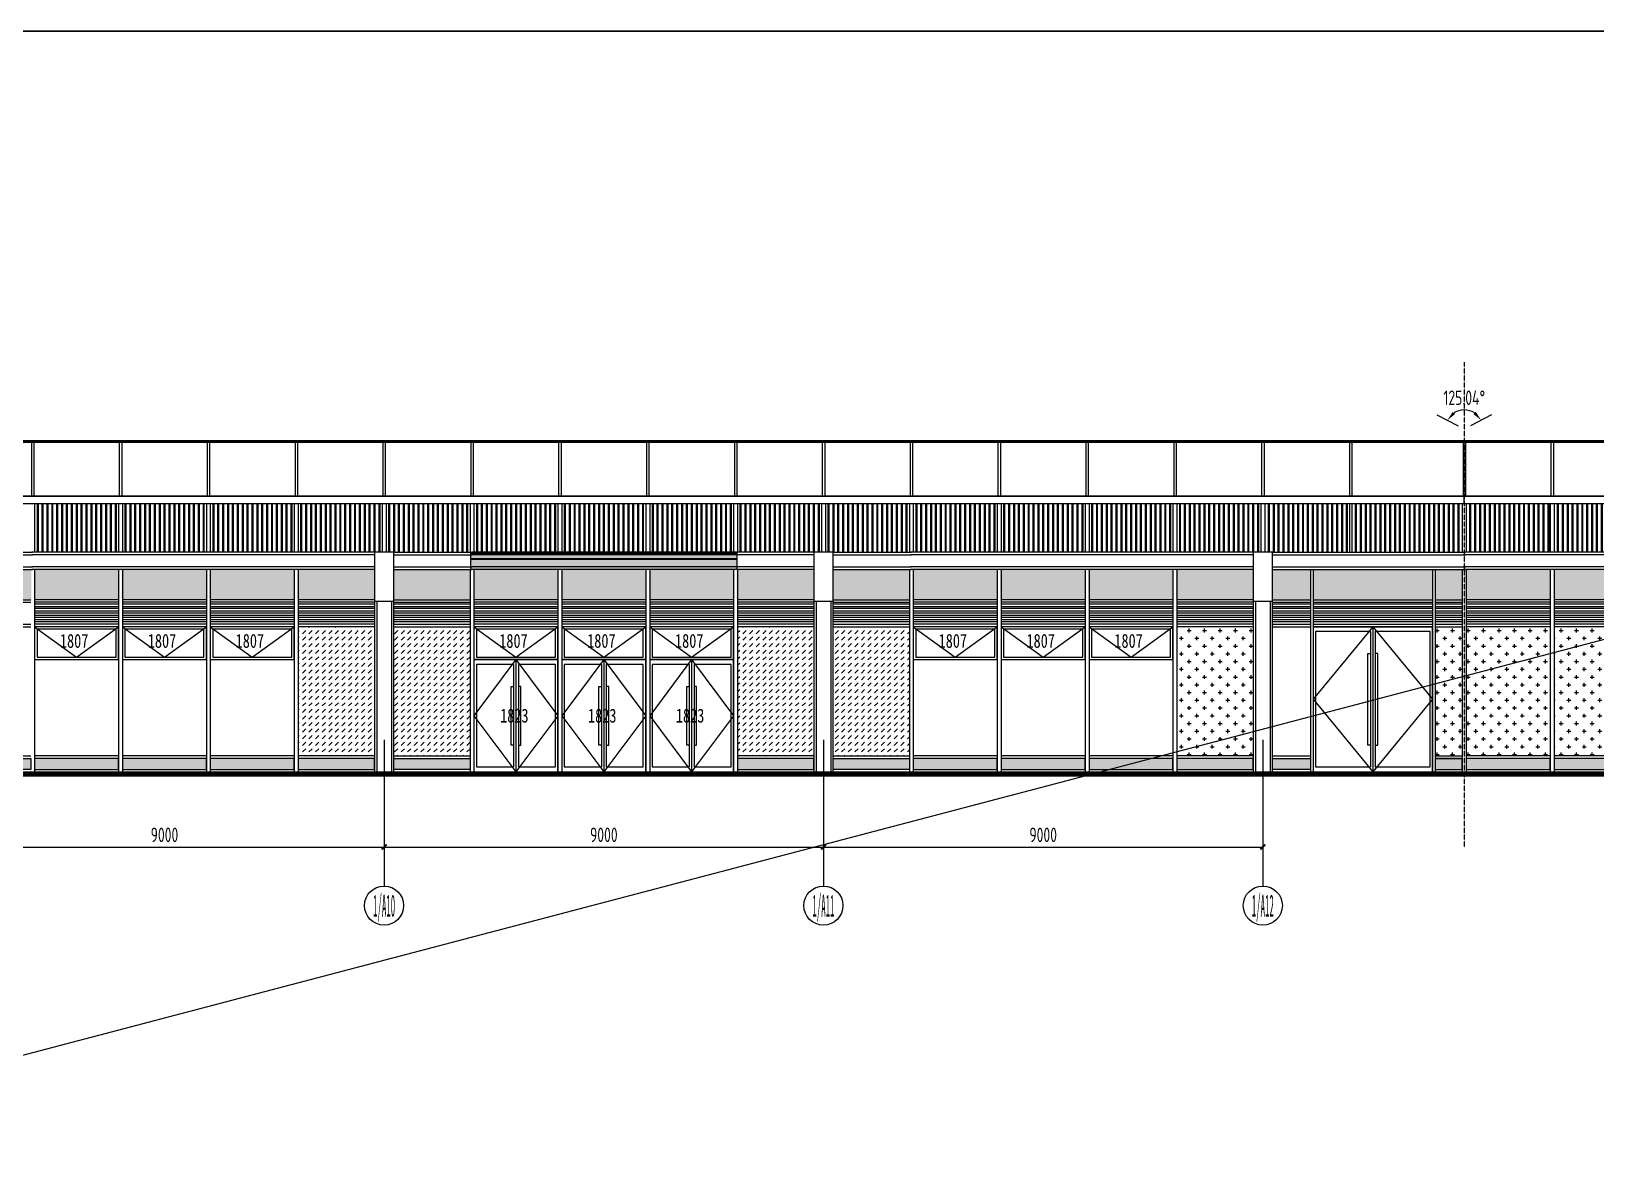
# Model space of a CAD drawing. Extents: x 72637 to 526294, y -245768 to 30884.
# Drawn here: x 208415 to 240462, y -138420 to -115352 of the extents above; entities that cross this region are included whole.
import ezdxf
from ezdxf.enums import TextEntityAlignment as Align

# ---------------------------------------------------------------- set-up
doc = ezdxf.new("R2010")
doc.units = 0
doc.header["$LTSCALE"] = 10
doc.header["$MEASUREMENT"] = 0
doc.linetypes.add('DASH', pattern=[0.35, 0.25, -0.1])
for name, color, linetype in [('01-标注_尺寸', 124, 'Continuous'), ('01-标注_轴线坐标', 132, 'Continuous'), ('02-TEXT_轴号', 7, 'Continuous'), ('05-填充_156', 156, 'Continuous'), ('05-填充_18', 18, 'Continuous'), ('A-C_玻璃幕墙', 140, 'Continuous'), ('A-C_窗', 140, 'Continuous'), ('A-C_门', 150, 'Continuous'), ('A-E_栏杆', 232, 'Continuous'), ('AXIS_TEXT', 7, 'Continuous'), ('D-铝板', 181, 'Continuous'), ('E-立面', 255, 'Continuous'), ('E-立面轮廓', 241, 'Continuous')]:
    doc.layers.add(name, color=color, linetype=linetype)
doc.layers.add('04-不打印_辅助线', color=165, linetype='Continuous', plot=False)
doc.styles.add('_TCH_AXIS', font='STXIHEI.TTF', dxfattribs={"width": 0.75})
doc.styles.add('_TCH_DIM_T3', font='ROS1', dxfattribs={"width": 0.8, "bigfont": 'JD'})
doc.styles.add('COMPLEX', font='COMPLEX')
doc.styles.get("Standard").update_dxf_attribs({"font": 'STXIHEI.TTF', "width": 0.75})
doc.dimstyles.new('_TCH_ARCH&&100', dxfattribs={"dimtxt": 297.5, "dimasz": 100, "dimexe": 250, "dimexo": 300, "dimgap": 100, "dimtad": 1, "dimdec": 0, "dimzin": 0, "dimdsep": 46, "dimtxsty": '_TCH_DIM_T3', "dimblk": 'ARCHTICK', "dimcen": 0.09, "dimclrt": 7, "dimazin": 2, "dimtfac": 1, "dimtdec": 0, "dimtix": 1, "dimtmove": 2, "dimatfit": 3, "dimfxl": 0, "dimtolj": 1, "dimtzin": 0, "dimarcsym": 0})
doc.dimstyles.new('_TCH_ARROW&&100', dxfattribs={"dimtxt": 297.5, "dimasz": 200, "dimexe": 250, "dimexo": 300, "dimgap": 100, "dimtad": 1, "dimdec": 0, "dimzin": 0, "dimdsep": 46, "dimtxsty": '_TCH_DIM_T3', "dimcen": 0.09, "dimclrt": 7, "dimazin": 2, "dimtfac": 1, "dimtdec": 0, "dimtix": 1, "dimtmove": 2, "dimatfit": 3, "dimfxl": 0, "dimtolj": 1, "dimtzin": 0, "dimarcsym": 0})
pattern_1 = [(45, (27000, 0), (1e-14, 134.70384), [95.25, -95.25])]
pattern_2 = [(0, (0, 0), (158.75, 158.75), [79.375, -238.125]), (90, (39.69, -39.69), (-158.75, 158.75), [79.375, -238.125])]

# ---------------------------------------------------------------- blocks, each defined once
blk = doc.blocks.new('A$C1FEE5B5B')
for points in [[(-25, 6750), (-25, 5650)], [(25, 6750), (25, 5650)], [(1775, 6750), (1775, 5650)], [(1825, 6750), (1825, 5650)], [(-29287, 5500), (-29287, 4500)], [(-27567, 5500), (-27567, 4500)], [(-27487, 5500), (-27487, 4500)], [(-25767, 5500), (-25767, 4500)], [(-25687, 5500), (-25687, 4500)], [(-23967, 5500), (-23967, 4500)], [(-23887, 5500), (-23887, 4500)], [(-22167, 5500), (-22167, 4500)], [(-22087, 5500), (-22087, 4500)], [(-20367, 5500), (-20367, 4500)], [(-20287, 5500), (-20287, 4500)], [(-18567, 5500), (-18567, 4500)], [(-18487, 5500), (-18487, 4500)], [(-16767, 5500), (-16767, 4500)], [(-16687, 5500), (-16687, 4500)], [(-14967, 5500), (-14967, 4500)], [(-14887, 5500), (-14887, 4500)], [(-13167, 5500), (-13167, 4500)], [(-13087, 5500), (-13087, 4500)], [(-11367, 5500), (-11367, 4500)], [(-11287, 5500), (-11287, 4500)], [(-9567, 5500), (-9567, 4500)], [(-9487, 5500), (-9487, 4500)], [(-7767, 5500), (-7767, 4500)], [(-7687, 5500), (-7687, 4500)], [(-5967, 5500), (-5967, 4500)], [(-5887, 5500), (-5887, 4500)], [(-4167, 5500), (-4167, 4500)], [(-4087, 5500), (-4087, 4500)], [(-2352, 5500), (-2352, 4500)], [(-2302, 5500), (-2302, 4500)], [(-40, 5500), (-40, 4500)], [(40, 5500), (40, 4500)], [(1760, 5500), (1760, 4500)], [(1840, 5500), (1840, 4500)], [(-29287, 4150), (-29287, 0)], [(-27567, 4150), (-27567, 0)], [(-27487, 4150), (-27487, 0)], [(-25767, 4150), (-25767, 0)], [(-25687, 4150), (-25687, 0)], [(-23967, 4150), (-23967, 0)], [(-23887, 4150), (-23887, 0)], [(-20367, 4150), (-20367, 0)], [(-20287, 4150), (-20287, 0)], [(-18567, 4150), (-18567, 0)], [(-18487, 4150), (-18487, 0)], [(-16767, 4150), (-16767, 0)], [(-16687, 4150), (-16687, 0)], [(-14967, 4150), (-14967, 0)], [(-14887, 4150), (-14887, 0)], [(-11367, 4150), (-11367, 0)], [(-11287, 4150), (-11287, 0)], [(-9567, 4150), (-9567, 0)], [(-9487, 4150), (-9487, 0)], [(-7767, 4150), (-7767, 0)], [(-7687, 4150), (-7687, 0)], [(-5967, 4150), (-5967, 0)], [(-5887, 4150), (-5887, 0)], [(-3148, 4150), (-3148, 0)], [(-3098, 4150), (-3098, 0)], [(-648, 4150), (-648, 0)], [(-598, 4150), (-598, 0)], [(-40, 4150), (-40, 0)], [(40, 4150), (40, 0)], [(1760, 4150), (1760, 0)], [(1840, 4150), (1840, 0)]]:
    blk.add_lwpolyline(points)
blk = doc.blocks.new('A$C11E82105')
for points in [[(28971, 0), (28971, -1100)], [(29021, 0), (29021, -1100)], [(30771, 0), (30771, -1100)], [(30821, 0), (30821, -1100)], [(32571, 0), (32571, -1100)], [(32621, 0), (32621, -1100)], [(34371, 0), (34371, -1100)], [(34421, 0), (34421, -1100)], [(36171, 0), (36171, -1100)], [(36221, 0), (36221, -1100)], [(37971, 0), (37971, -1100)], [(38021, 0), (38021, -1100)], [(39771, 0), (39771, -1100)], [(39821, 0), (39821, -1100)], [(41571, 0), (41571, -1100)], [(41621, 0), (41621, -1100)], [(43371, 0), (43371, -1100)], [(43421, 0), (43421, -1100)], [(45171, 0), (45171, -1100)], [(45221, 0), (45221, -1100)], [(46971, 0), (46971, -1100)], [(47021, 0), (47021, -1100)], [(48771, 0), (48771, -1100)], [(48821, 0), (48821, -1100)], [(50571, 0), (50571, -1100)], [(50621, 0), (50621, -1100)], [(52371, 0), (52371, -1100)], [(52421, 0), (52421, -1100)], [(54171, 0), (54171, -1100)], [(54221, 0), (54221, -1100)], [(55971, 0), (55971, -1100)], [(56021, 0), (56021, -1100)]]:
    blk.add_lwpolyline(points)
blk = doc.blocks.new('A$C1B5E7238')
blk.add_lwpolyline([(-400, -4500), (0, -4500), (0, 0), (-400, 0)], close=True)
for points in [[(-400, -1000), (0, -1000)], [(-350, -1000), (-350, -4500)], [(-50, -1000), (-50, -4500)]]:
    blk.add_lwpolyline(points)
blk = doc.blocks.new('A$C76405065')
at = {"layer": '05-填充_18'}
h = blk.add_hatch(color=256, dxfattribs=at)
h.dxf.hatch_style = 1
h.paths.add_polyline_path([(-15, -4450), (-1575, -4450), (-1575, -4225), (-15, -4225)])
for points in [[(-1575, 0), (25, 0)], [(-1575, -50), (25, -50)], [(-1575, -300), (25, -300)], [(-1575, -350), (25, -350)], [(-1575, -975), (-15, -975)], [(-1575, -1025), (-15, -1025)], [(-1575, -1475), (-15, -1475)], [(-1575, -1525), (-15, -1525)], [(-1575, -4175), (-15, -4175)], [(-1575, -4225), (-15, -4225)], [(-15, -4450), (-1575, -4450)]]:
    blk.add_lwpolyline(points)
blk.add_lwpolyline([(-15, -4450), (-1575, -4450), (-1575, -4225), (-15, -4225)], close=True)
blk = doc.blocks.new('A$C5B316BF8')
at = {"layer": '05-填充_18'}
h = blk.add_hatch(color=256, dxfattribs=at)
h.dxf.hatch_style = 1
h.paths.add_polyline_path([(15, 50), (1735, 50), (1735, 275), (15, 275)])
for points in [[(1775, 4500), (-40, 4500)], [(1775, 4450), (-40, 4450)], [(1775, 4200), (-40, 4200)], [(1775, 4150), (-40, 4150)], [(1735, 3525), (15, 3525)], [(1735, 3475), (15, 3475)], [(1735, 3025), (15, 3025)], [(1735, 2975), (15, 2975)], [(1735, 325), (15, 325)], [(1735, 275), (15, 275)], [(15, 50), (1735, 50)]]:
    blk.add_lwpolyline(points)
blk.add_lwpolyline([(15, 50), (1735, 50), (1735, 275), (15, 275)], close=True)
blk = doc.blocks.new('A$C589F609E')
for points in [[(-1685, 0), (-1685, -1000)], [(-1585, 0), (-1585, -1000)], [(-1485, 0), (-1485, -1000)], [(-1385, 0), (-1385, -1000)], [(-1285, 0), (-1285, -1000)], [(-1185, 0), (-1185, -1000)], [(-1085, 0), (-1085, -1000)], [(-985, 0), (-985, -1000)], [(-885, 0), (-885, -1000)], [(-785, 0), (-785, -1000)], [(-685, 0), (-685, -1000)], [(-585, 0), (-585, -1000)], [(-485, 0), (-485, -1000)], [(-385, 0), (-385, -1000)], [(-285, 0), (-285, -1000)], [(-185, 0), (-185, -1000)], [(-1665, 0), (-1665, -1000)], [(-1565, 0), (-1565, -1000)], [(-1465, 0), (-1465, -1000)], [(-1365, 0), (-1365, -1000)], [(-1265, 0), (-1265, -1000)], [(-1165, 0), (-1165, -1000)], [(-1065, 0), (-1065, -1000)], [(-965, 0), (-965, -1000)], [(-865, 0), (-865, -1000)], [(-765, 0), (-765, -1000)], [(-665, 0), (-665, -1000)], [(-565, 0), (-565, -1000)], [(-465, 0), (-465, -1000)], [(-365, 0), (-365, -1000)], [(-265, 0), (-265, -1000)], [(-165, 0), (-165, -1000)], [(-85, 0), (-85, -1000)], [(-65, 0), (-65, -1000)]]:
    blk.add_lwpolyline(points)
blk = doc.blocks.new('A$C5B38522B')
for points in [[(25, 1525), (-1775, 1525)], [(25, 1475), (-1775, 1475)], [(25, 1225), (-1775, 1225)], [(25, 1175), (-1775, 1175)], [(-15, 550), (-1735, 550)], [(-15, 500), (-1735, 500)], [(-15, 50), (-1735, 50)], [(-15, 0), (-1735, 0)]]:
    blk.add_lwpolyline(points)
blk = doc.blocks.new('*U64')
at = {"layer": '05-填充_18'}
h = blk.add_hatch(color=256, dxfattribs=at)
h.dxf.hatch_style = 1
h.paths.add_polyline_path([(0, 350), (5450, 350), (5450, 0), (0, 0)])
blk.add_lwpolyline([(0, 350), (5450, 350), (5450, 0), (0, 0)], close=True)
for points in [[(5450, 325), (0, 325)], [(0, 225), (5450, 225)], [(5450, 200), (0, 200)]]:
    blk.add_lwpolyline(points)
blk = doc.blocks.new('A$C733C6956')
at = {"layer": '05-填充_18'}
h = blk.add_hatch(color=256, dxfattribs=at)
h.dxf.hatch_style = 1
h.paths.add_polyline_path([(0, 50), (558, 50), (558, 275), (0, 275)])
for points in [[(-25, 4500), (623, 4500)], [(-25, 4450), (623, 4450)], [(-25, 4200), (623, 4200)], [(-25, 4150), (623, 4150)], [(0, 3525), (558, 3525)], [(0, 3475), (558, 3475)], [(0, 3025), (558, 3025)], [(0, 2975), (558, 2975)], [(0, 325), (558, 325)], [(0, 275), (558, 275)], [(0, 50), (558, 50)]]:
    blk.add_lwpolyline(points)
blk.add_lwpolyline([(0, 50), (558, 50), (558, 275), (0, 275)], close=True)
blk = doc.blocks.new('A$C7C543EEA')
at = {"layer": '05-填充_18'}
h = blk.add_hatch(color=256, dxfattribs=at)
h.dxf.hatch_style = 1
h.paths.add_polyline_path([(0, 50), (-779, 50), (-779, 275), (0, 275)])
for points in [[(-779, 4500), (25, 4500)], [(-779, 4450), (25, 4450)], [(-779, 4200), (25, 4200)], [(-779, 4150), (25, 4150)], [(-779, 3525), (0, 3525)], [(-779, 3475), (0, 3475)], [(-779, 3025), (0, 3025)], [(-779, 2975), (0, 2975)], [(-779, 325), (0, 325)], [(-779, 275), (0, 275)], [(0, 50), (-779, 50)]]:
    blk.add_lwpolyline(points)
blk.add_lwpolyline([(0, 50), (-779, 50), (-779, 275), (0, 275)], close=True)
blk = doc.blocks.new('A$C44E46E1F')
for points in [[(0, 350), (2500, 350)], [(0, 300), (2500, 300)], [(0, 50), (2500, 50)], [(0, 0), (2500, 0)], [(25, -625), (2475, -625)], [(25, -675), (2475, -675)], [(25, -1125), (2475, -1125)], [(25, -1175), (2475, -1175)]]:
    blk.add_lwpolyline(points)
blk = doc.blocks.new('*U84')
for points in [[(-1182, -40), (-1740, -40)], [(-1182, -90), (-1740, -90)], [(-1182, -130), (-1740, -130)], [(-1182, -180), (-1740, -180)], [(-1182, -220), (-1740, -220)], [(-1182, -270), (-1740, -270)], [(-1182, -310), (-1740, -310)], [(-1182, -360), (-1740, -360)], [(-1182, -400), (-1740, -400)]]:
    blk.add_lwpolyline(points)
blk = doc.blocks.new('*U86')
for points in [[(710, -40), (-1740, -40)], [(710, -90), (-1740, -90)], [(710, -130), (-1740, -130)], [(710, -180), (-1740, -180)], [(710, -220), (-1740, -220)], [(710, -270), (-1740, -270)], [(710, -310), (-1740, -310)], [(710, -360), (-1740, -360)], [(710, -400), (-1740, -400)]]:
    blk.add_lwpolyline(points)
blk = doc.blocks.new('*U85')
for points in [[(-961, -40), (-1740, -40)], [(-961, -90), (-1740, -90)], [(-961, -130), (-1740, -130)], [(-961, -180), (-1740, -180)], [(-961, -220), (-1740, -220)], [(-961, -270), (-1740, -270)], [(-961, -310), (-1740, -310)], [(-961, -360), (-1740, -360)], [(-961, -400), (-1740, -400)]]:
    blk.add_lwpolyline(points)
blk = doc.blocks.new('A$C48591418')
for points in [[(0, -2975), (2450, -2975), (2450, 0), (0, 0)], [(1175, -2425), (1125, -2425), (1125, -550), (1175, -550)], [(1275, -2425), (1325, -2425), (1325, -550), (1275, -550)]]:
    blk.add_lwpolyline(points, close=True)
for points in [[(1225, 0), (0, -1487.5), (1225, -2975)], [(1225, 0), (1225, -2975)], [(1225, 0), (2450, -1487.5), (1225, -2975)], [(1175, -100), (50, -100), (50, -2875), (1175, -2875)], [(1175, -100), (1175, -2875)], [(1275, -2875), (2400, -2875), (2400, -100), (1275, -100)], [(1275, -100), (1275, -2875)]]:
    blk.add_lwpolyline(points)
blk = doc.blocks.new('*U89')
for points in [[(-20, -40), (-1740, -40)], [(-20, -90), (-1740, -90)], [(-20, -130), (-1740, -130)], [(-20, -180), (-1740, -180)], [(-20, -220), (-1740, -220)], [(-20, -270), (-1740, -270)], [(-20, -310), (-1740, -310)], [(-20, -360), (-1740, -360)], [(-20, -400), (-1740, -400)]]:
    blk.add_lwpolyline(points)
blk = doc.blocks.new('4353')
for points in [[(-20, 0), (-20, -1000)], [(0, 0), (0, -1000)]]:
    blk.add_lwpolyline(points)
blk = doc.blocks.new('*U99')
blk.add_blockref('4353', (10, 500))
blk = doc.blocks.new('*U100')
at = {"layer": 'A-C_玻璃幕墙', "color": 0, "linetype": 'ByBlock', "lineweight": -2, "transparency": 16777216}
for p in [(0, 0), (100, 0), (200, 0), (300, 0), (400, 0), (500, 0), (600, 0), (700, 0), (800, 0), (900, 0), (1000, 0), (1100, 0), (1200, 0), (1300, 0), (1400, 0), (1500, 0), (1600, 0)]:
    blk.add_blockref('*U99', p, dxfattribs=at)
blk = doc.blocks.new('*U101')
blk.add_blockref('4353', (10, 500))
blk = doc.blocks.new('*U102')
at = {"layer": 'A-C_玻璃幕墙', "color": 0, "linetype": 'ByBlock', "lineweight": -2, "transparency": 16777216}
for p in [(0, 0), (100, 0), (200, 0), (300, 0), (400, 0), (500, 0), (600, 0), (700, 0), (800, 0), (900, 0), (1000, 0), (1100, 0), (1200, 0), (1300, 0), (1400, 0), (1500, 0), (1600, 0)]:
    blk.add_blockref('*U101', p, dxfattribs=at)
blk = doc.blocks.new('A$C220760D5')
for points in [[(-1720, -675), (0, -675), (0, 0), (-1720, 0)], [(-1670, -625), (-50, -625), (-50, -50), (-1670, -50)]]:
    blk.add_lwpolyline(points, close=True)
blk.add_lwpolyline([(-1720, 0), (-860, -625), (0, 0)])
at = {"layer": '04-不打印_辅助线', "width": 0.75}
blk.add_text('1807', height=285.4, dxfattribs=at).set_placement((-1201, -433))
blk = doc.blocks.new('A$C287C7062')
for points in [[(0, -2300), (1720, -2300), (1720, 0), (0, 0)], [(810, -1750), (760, -1750), (760, -550), (810, -550)], [(910, -1750), (960, -1750), (960, -550), (910, -550)]]:
    blk.add_lwpolyline(points, close=True)
for points in [[(860, 0), (0, -1150), (860, -2300)], [(860, 0), (860, -2300)], [(860, 0), (1720, -1150), (860, -2300)], [(810, -100), (50, -100), (50, -2200), (810, -2200)], [(810, -100), (810, -2200)], [(910, -2200), (1670, -2200), (1670, -100), (910, -100)], [(910, -100), (910, -2200)]]:
    blk.add_lwpolyline(points)
at = {"layer": '04-不打印_辅助线', "width": 0.75}
blk.add_text('1823', height=285.4, dxfattribs=at).set_placement((537, -1290))
blk = doc.blocks.new('*U105')
for points in [[(-180, -40), (-1740, -40)], [(-180, -90), (-1740, -90)], [(-180, -130), (-1740, -130)], [(-180, -180), (-1740, -180)], [(-180, -220), (-1740, -220)], [(-180, -270), (-1740, -270)], [(-180, -310), (-1740, -310)], [(-180, -360), (-1740, -360)], [(-180, -400), (-1740, -400)]]:
    blk.add_lwpolyline(points)
blk = doc.blocks.new('*U111')
blk.add_blockref('4353', (10, 500))
blk = doc.blocks.new('*U112')
at = {"layer": 'A-C_玻璃幕墙', "color": 0, "linetype": 'ByBlock', "lineweight": -2, "transparency": 16777216}
for p in [(0, 0), (100, 0), (200, 0), (300, 0), (400, 0), (500, 0), (600, 0), (700, 0), (800, 0), (900, 0), (1000, 0), (1100, 0), (1200, 0), (1300, 0), (1400, 0), (1500, 0), (1600, 0), (1700, 0), (1800, 0), (1900, 0), (2000, 0), (2100, 0)]:
    blk.add_blockref('*U111', p, dxfattribs=at)
blk = doc.blocks.new('*U113')
blk.add_blockref('4353', (10, 500))
blk = doc.blocks.new('*U114')
at = {"layer": 'A-C_玻璃幕墙', "color": 0, "linetype": 'ByBlock', "lineweight": -2, "transparency": 16777216}
for p in [(0, 0), (100, 0), (200, 0), (300, 0), (400, 0), (500, 0), (600, 0), (700, 0), (800, 0), (900, 0), (1000, 0), (1100, 0), (1200, 0), (1300, 0), (1400, 0), (1500, 0), (1600, 0)]:
    blk.add_blockref('*U113', p, dxfattribs=at)
blk = doc.blocks.new('_AXISO')
blk.add_circle((0, 0), 0.5)
at = {"layer": 'AXIS_TEXT', "style": 'COMPLEX', "width": 1.041667}
blk.add_attdef('A', text='', height=0.56, dxfattribs=at).set_placement((-0.25, -0.28), (0.25, -0.28), align=Align.FIT)
blk = doc.blocks.new('_ArchTick')
at = {"color": 0, "linetype": 'ByBlock', "const_width": 0.4}
blk.add_lwpolyline([(-0.5, -0.5), (0.5, 0.5)], dxfattribs=at)
blk = doc.blocks.new('*D2486')
at = {"layer": '01-标注_轴线坐标', "color": 0, "lineweight": -2, "transparency": 16777216}
for p, q in [((206643, -129872), (206643, -132322)), ((215643, -129872), (215643, -132322)), ((206643, -132072), (215643, -132072))]:
    blk.add_line(p, q, dxfattribs=at)
at = {"layer": 'Defpoints', "color": 0, "transparency": 16777216}
for p in [(206643, -129572), (215643, -129572), (215643, -132072)]:
    blk.add_point(p, dxfattribs=at)
at = {"layer": '01-标注_轴线坐标', "color": 0, "lineweight": -2, "transparency": 16777216, "xscale": 100, "yscale": 100, "zscale": 100, "rotation": 180}
blk.add_blockref('_ArchTick', (206643, -132072), dxfattribs=at)
at = {"layer": '01-标注_轴线坐标', "color": 0, "lineweight": -2, "transparency": 16777216, "xscale": 100, "yscale": 100, "zscale": 100}
blk.add_blockref('_ArchTick', (215643, -132072), dxfattribs=at)
at = {"layer": '01-标注_轴线坐标', "color": 7, "transparency": 16777216, "insert": (211143, -131823), "char_height": 297.5, "attachment_point": 5, "style": '_TCH_DIM_T3'}
blk.add_mtext('\\A1;9000', dxfattribs=at)
blk = doc.blocks.new('*D2487')
at = {"layer": '01-标注_轴线坐标', "color": 0, "lineweight": -2, "transparency": 16777216}
for p, q in [((215643, -129872), (215643, -132322)), ((224643, -129872), (224643, -132322)), ((215643, -132072), (224643, -132072))]:
    blk.add_line(p, q, dxfattribs=at)
at = {"layer": 'Defpoints', "color": 0, "transparency": 16777216}
for p in [(215643, -129572), (224643, -129572), (224643, -132072)]:
    blk.add_point(p, dxfattribs=at)
at = {"layer": '01-标注_轴线坐标', "color": 0, "lineweight": -2, "transparency": 16777216, "xscale": 100, "yscale": 100, "zscale": 100, "rotation": 180}
blk.add_blockref('_ArchTick', (215643, -132072), dxfattribs=at)
at = {"layer": '01-标注_轴线坐标', "color": 0, "lineweight": -2, "transparency": 16777216, "xscale": 100, "yscale": 100, "zscale": 100}
blk.add_blockref('_ArchTick', (224643, -132072), dxfattribs=at)
at = {"layer": '01-标注_轴线坐标', "color": 7, "transparency": 16777216, "insert": (220143, -131823), "char_height": 297.5, "attachment_point": 5, "style": '_TCH_DIM_T3'}
blk.add_mtext('\\A1;9000', dxfattribs=at)
blk = doc.blocks.new('*D2488')
at = {"layer": '01-标注_轴线坐标', "color": 0, "lineweight": -2, "transparency": 16777216}
for p, q in [((224643, -129872), (224643, -132322)), ((233643, -129872), (233643, -132322)), ((224643, -132072), (233643, -132072))]:
    blk.add_line(p, q, dxfattribs=at)
at = {"layer": 'Defpoints', "color": 0, "transparency": 16777216}
for p in [(224643, -129572), (233643, -129572), (233643, -132072)]:
    blk.add_point(p, dxfattribs=at)
at = {"layer": '01-标注_轴线坐标', "color": 0, "lineweight": -2, "transparency": 16777216, "xscale": 100, "yscale": 100, "zscale": 100, "rotation": 180}
blk.add_blockref('_ArchTick', (224643, -132072), dxfattribs=at)
at = {"layer": '01-标注_轴线坐标', "color": 0, "lineweight": -2, "transparency": 16777216, "xscale": 100, "yscale": 100, "zscale": 100}
blk.add_blockref('_ArchTick', (233643, -132072), dxfattribs=at)
at = {"layer": '01-标注_轴线坐标', "color": 7, "transparency": 16777216, "insert": (229143, -131823), "char_height": 297.5, "attachment_point": 5, "style": '_TCH_DIM_T3'}
blk.add_mtext('\\A1;9000', dxfattribs=at)
blk = doc.blocks.new('*D2490')
at = {"layer": '01-标注_尺寸', "color": 0, "lineweight": -2, "transparency": 16777216}
for p, q in [((237210, -123213), (237645, -123439)), ((238329, -123213), (237894, -123439))]:
    blk.add_line(p, q, dxfattribs=at)
blk.add_arc((237770, -123504), 391, 57.1387, 122.8613, dxfattribs=at)
at = {"layer": '01-标注_尺寸', "color": 0, "transparency": 16777216}
for points in [[(237582, -123198), (237533, -123153), (237423, -123324)], [(238006, -123153), (237957, -123198), (238116, -123324)]]:
    blk.add_solid(points, dxfattribs=at)
at = {"layer": 'Defpoints', "color": 0, "transparency": 16777216}
for p in [(236944, -123074), (237909, -123139), (238595, -123074), (237770, -123504)]:
    blk.add_point(p, dxfattribs=at)
at = {"layer": '01-标注_尺寸', "color": 7, "transparency": 16777216, "insert": (237770, -122864), "char_height": 297.5, "attachment_point": 5, "style": '_TCH_DIM_T3'}
blk.add_mtext('\\A1;125.04°', dxfattribs=at)

msp = doc.modelspace()

# ---------------------------------------------------------------- hatches: boundary and pattern name
at = {"layer": '05-填充_156'}
h = msp.add_hatch(dxfattribs=at)
h.set_pattern_fill('CROSS', color=256, scale=100)
h.set_pattern_definition([(0, (33331.26, 38611.3), (158.75, 158.75), [79.375, -238.125]), (90, (33370.95, 38571.61), (-158.75, 158.75), [79.375, -238.125])])
h.paths.add_polyline_path([(179446.4, -127006.2), (181417.6, -127006.2), (181417.6, -126381.2), (179446.4, -126381.2)])
h.paths.add_polyline_path([(233442.6, -127006.2), (231867.6, -127006.2), (231867.6, -126381.2), (233442.6, -126381.2)])
h.paths.add_polyline_path([(226417.6, -127006.2), (224842.6, -127006.2), (224842.6, -126381.2), (226417.6, -126381.2)])
h.paths.add_polyline_path([(224442.6, -127006.2), (222867.6, -127006.2), (222867.6, -126381.2), (224442.6, -126381.2)])
h.paths.add_polyline_path([(217417.6, -127006.2), (215842.6, -127006.2), (215842.6, -126381.2), (217417.6, -126381.2)])
h.paths.add_polyline_path([(215442.6, -127006.2), (213867.6, -127006.2), (213867.6, -126381.2), (215442.6, -126381.2)])
h.paths.add_polyline_path([(208417.6, -127006.2), (206842.6, -127006.2), (206842.6, -126381.2), (208417.6, -126381.2)])
h.paths.add_polyline_path([(206442.6, -127006.2), (204867.6, -127006.2), (204867.6, -126381.2), (206442.6, -126381.2)])
h.paths.add_polyline_path([(199417.6, -127006.2), (197842.6, -127006.2), (197842.6, -126381.2), (199417.6, -126381.2)])
h.paths.add_polyline_path([(197442.6, -127006.2), (195867.6, -127006.2), (195867.6, -126381.2), (197442.6, -126381.2)])
h.paths.add_polyline_path([(190417.6, -127006.2), (188842.6, -127006.2), (188842.6, -126381.2), (190417.6, -126381.2)])
h.paths.add_polyline_path([(186867.6, -127006.2), (188442.6, -127006.2), (188442.6, -126381.2), (186867.6, -126381.2)])
h.paths.add_polyline_path([(181467.6, -127006.2), (183217.6, -127006.2), (183217.6, -126381.2), (181467.6, -126381.2)])
h.paths.add_polyline_path([(183267.6, -127006.2), (185017.6, -127006.2), (185017.6, -126381.2), (183267.6, -126381.2)])
h.paths.add_polyline_path([(185067.6, -127006.2), (186817.6, -127006.2), (186817.6, -126381.2), (185067.6, -126381.2)])
h.paths.add_polyline_path([(190467.6, -127006.2), (192217.6, -127006.2), (192217.6, -126381.2), (190467.6, -126381.2)])
h.paths.add_polyline_path([(192267.6, -127006.2), (194017.6, -127006.2), (194017.6, -126381.2), (192267.6, -126381.2)])
h.paths.add_polyline_path([(194067.6, -127006.2), (195817.6, -127006.2), (195817.6, -126381.2), (194067.6, -126381.2)])
h.paths.add_polyline_path([(199467.6, -127006.2), (201217.6, -127006.2), (201217.6, -126381.2), (199467.6, -126381.2)])
h.paths.add_polyline_path([(201267.6, -127006.2), (203017.6, -127006.2), (203017.6, -126381.2), (201267.6, -126381.2)])
h.paths.add_polyline_path([(203067.6, -127006.2), (204817.6, -127006.2), (204817.6, -126381.2), (203067.6, -126381.2)])
h.paths.add_polyline_path([(208467.6, -127006.2), (210217.6, -127006.2), (210217.6, -126381.2), (208467.6, -126381.2)])
h.paths.add_polyline_path([(210267.6, -127006.2), (212017.6, -127006.2), (212017.6, -126381.2), (210267.6, -126381.2)])
h.paths.add_polyline_path([(212067.6, -127006.2), (213817.6, -127006.2), (213817.6, -126381.2), (212067.6, -126381.2)])
h.paths.add_polyline_path([(217467.6, -127006.2), (219217.6, -127006.2), (219217.6, -126381.2), (217467.6, -126381.2)])
h.paths.add_polyline_path([(219267.6, -127006.2), (221017.6, -127006.2), (221017.6, -126381.2), (219267.6, -126381.2)])
h.paths.add_polyline_path([(221067.6, -127006.2), (222817.6, -127006.2), (222817.6, -126381.2), (221067.6, -126381.2)])
h.paths.add_polyline_path([(226467.6, -127006.2), (228217.6, -127006.2), (228217.6, -126381.2), (226467.6, -126381.2)])
h.paths.add_polyline_path([(228267.6, -127006.2), (230017.6, -127006.2), (230017.6, -126381.2), (228267.6, -126381.2)])
h.paths.add_polyline_path([(230067.6, -127006.2), (231817.6, -127006.2), (231817.6, -126381.2), (230067.6, -126381.2)])
h.paths.add_polyline_path([(237794.5, -127006.2), (239529.5, -127006.2), (239529.5, -126381.2), (237794.5, -126381.2)])
h.paths.add_polyline_path([(239609.5, -127006.2), (241329.5, -127006.2), (241329.5, -126381.2), (239609.5, -126381.2)])
h.paths.add_polyline_path([(241409.5, -127006.2), (243129.5, -127006.2), (243129.5, -126381.2), (241409.5, -126381.2)])
h.paths.add_polyline_path([(243209.5, -127006.2), (244929.5, -127006.2), (244929.5, -126381.2), (243209.5, -126381.2)])
h.paths.add_polyline_path([(245009.5, -127006.2), (246956, -127006.2), (246956, -126381.2), (245009.5, -126381.2)])
h.paths.add_polyline_path([(237171.3, -127006.2), (237744.5, -127006.2), (237744.5, -126381.2), (237171.3, -126381.2)])
h.paths.add_polyline_path([(234671.3, -127006.2), (237121.3, -127006.2), (237121.3, -126381.2), (234671.3, -126381.2)])
h.paths.add_polyline_path([(233842.6, -127006.2), (234621.3, -127006.2), (234621.3, -126381.2), (233842.6, -126381.2)])
h = msp.add_hatch(dxfattribs=at)
h.set_pattern_fill('DASH', color=256, scale=100, angle=45)
h.set_pattern_definition(pattern_1)
h.paths.add_polyline_path([(215842.6, -127556.2), (217402.6, -127556.2), (217402.6, -130206.2), (215842.6, -130206.2)])
h.paths.add_polyline_path([(213882.6, -130206.2), (215442.6, -130206.2), (215442.6, -127556.2), (213882.6, -127556.2)])
h = msp.add_hatch(dxfattribs=at)
h.set_pattern_fill('DASH', color=256, scale=100, angle=45)
h.set_pattern_definition(pattern_1)
h.paths.add_polyline_path([(222882.6, -130206.2), (224442.6, -130206.2), (224442.6, -127556.2), (222882.6, -127556.2)])
h.paths.add_polyline_path([(224842.6, -127556.2), (226402.6, -127556.2), (226402.6, -130206.2), (224842.6, -130206.2)])
h = msp.add_hatch(dxfattribs=at)
h.set_pattern_fill('CROSS', color=256, scale=100)
h.set_pattern_definition(pattern_2)
h.paths.add_polyline_path([(231882.6, -130206.2), (233442.6, -130206.2), (233442.6, -127556.2), (231882.6, -127556.2)])
h = msp.add_hatch(dxfattribs=at)
h.set_pattern_fill('CROSS', color=256, scale=100)
h.set_pattern_definition(pattern_2)
h.paths.add_polyline_path([(237171.3, -130206.2), (237729.5, -130206.2), (237729.5, -127556.2), (237171.3, -127556.2)])
h.paths.add_polyline_path([(237809.5, -127556.2), (239529.5, -127556.2), (239529.5, -130206.2), (237809.5, -130206.2)])
h.paths.add_polyline_path([(239609.5, -127556.2), (241329.5, -127556.2), (241329.5, -130206.2), (239609.5, -130206.2)])
h.paths.add_polyline_path([(241409.5, -127556.2), (243129.5, -127556.2), (243129.5, -130206.2), (241409.5, -130206.2)])
h.paths.add_polyline_path([(243209.5, -127556.2), (244929.5, -127556.2), (244929.5, -130206.2), (243209.5, -130206.2)])
h.paths.add_polyline_path([(245009.5, -127556.2), (246956, -127556.2), (246956, -130206.2), (245009.5, -130206.2)])

# ---------------------------------------------------------------- linework, layer by layer
at = {"layer": '01-标注_轴线坐标'}
for p, q in [((215642.6, -130762.7), (215642.6, -132872.1)), ((224642.6, -130762.7), (224642.6, -132872.1)), ((233642.6, -130762.7), (233642.6, -132872.1))]:
    msp.add_line(p, q, dxfattribs=at)
at = {"layer": '04-不打印_辅助线'}
for points in [[(144517.3, -124881.2), (247124.8, -124881.2)], [(144517.3, -125031.2), (247124.8, -125031.2)], [(144517.3, -130531.2), (247124.8, -130531.2)]]:
    msp.add_lwpolyline(points, dxfattribs=at)
at = {"layer": 'A-C_玻璃幕墙'}
for points in [[(114474.7, -115351.9), (288003.1, -115351.9), (288003.1, -161488.6), (114474.7, -161488.6)], [(179446.4, -125031.2), (247086, -125031.2), (247086, -124881.2), (179446.4, -124881.2)]]:
    msp.add_lwpolyline(points, close=True, dxfattribs=at)
for points in [[(288003.1, -115351.9), (114474.7, -115351.9), (288003.1, -115351.9)], [(114474.7, -161012.6), (288003.1, -115351.9)], [(237769.5, -125031.2), (237769.5, -124881.2)]]:
    msp.add_lwpolyline(points, dxfattribs=at)
at = {"layer": 'A-C_玻璃幕墙', "linetype": 'DASH'}
msp.add_lwpolyline([(237769.5, -122135.5), (237769.5, -132072.1)], dxfattribs=at)
at = {"layer": 'A-E_栏杆'}
for points in [[(247086, -124881.2), (247086, -123781.2), (179446.4, -123781.2), (179446.4, -124881.2)], [(237769.5, -124881.2), (237769.5, -123781.2)]]:
    msp.add_lwpolyline(points, dxfattribs=at)
at = {"layer": 'E-立面'}
msp.add_lwpolyline([(145653.6, -130531.2), (247258.3, -130531.2)], dxfattribs=at)
at = {"layer": 'E-立面轮廓'}
for points, const_width in [([(145954.9, -130531.2), (145954.9, -123756.2), (247111, -123756.2), (247111, -130531.2)], 50), ([(145153.6, -130581.2), (247817.9, -130581.2)], 100)]:
    msp.add_lwpolyline(points, dxfattribs=dict(at, const_width=const_width))

# ---------------------------------------------------------------- block references
at = {"layer": '01-标注_轴线坐标'}
ref = msp.add_blockref('_AXISO', (215642.6, -133272.1), dxfattribs=dict(at, xscale=800, yscale=800, zscale=800))
ref.add_attrib('A', '1/A10', dxfattribs={"layer": '02-TEXT_轴号', "height": 452.55, "style": '_TCH_AXIS', "width": 0.350828}).set_placement((215416.3, -133498.3), (215868.8, -133498.3), align=Align.FIT)
ref = msp.add_blockref('_AXISO', (224642.6, -133272.1), dxfattribs=dict(at, xscale=800, yscale=800, zscale=800))
ref.add_attrib('A', '1/A11', dxfattribs={"layer": '02-TEXT_轴号', "height": 452.55, "style": '_TCH_AXIS', "width": 0.350828}).set_placement((224416.3, -133498.3), (224868.8, -133498.3), align=Align.FIT)
ref = msp.add_blockref('_AXISO', (233642.6, -133272.1), dxfattribs=dict(at, xscale=800, yscale=800, zscale=800))
ref.add_attrib('A', '1/A12', dxfattribs={"layer": '02-TEXT_轴号', "height": 452.55, "style": '_TCH_AXIS', "width": 0.350828}).set_placement((233416.3, -133498.3), (233868.8, -133498.3), align=Align.FIT)
at = {"layer": 'A-C_玻璃幕墙'}
for name, p in [('A$C1FEE5B5B', (237769.5, -130531.2)), ('A$C11E82105', (179446.4, -123781.2)), ('A$C589F609E', (210217.6, -125031.2)), ('A$C589F609E', (212017.6, -125031.2)), ('A$C589F609E', (213817.6, -125031.2)), ('A$C589F609E', (215617.6, -125031.2)), ('A$C589F609E', (217417.6, -125031.2)), ('A$C589F609E', (219217.6, -125031.2)), ('A$C589F609E', (221017.6, -125031.2)), ('A$C589F609E', (222817.6, -125031.2)), ('A$C589F609E', (224617.6, -125031.2)), ('A$C589F609E', (226417.6, -125031.2)), ('A$C589F609E', (228217.6, -125031.2)), ('A$C589F609E', (230017.6, -125031.2)), ('A$C589F609E', (231817.6, -125031.2)), ('A$C589F609E', (233617.6, -125031.2)), ('*U114', (233762.6, -125531.2)), ('*U112', (235547.6, -125531.2)), ('*U102', (237889.5, -125531.2)), ('*U100', (239684.5, -125531.2)), ('A$C76405065', (208417.6, -126031.2)), ('A$C5B316BF8', (208467.6, -130531.2)), ('A$C5B316BF8', (210267.6, -130531.2)), ('A$C5B316BF8', (212067.6, -130531.2)), ('A$C1B5E7238', (215842.6, -126031.2)), ('A$C76405065', (217417.6, -126031.2)), ('A$C5B38522B', (219217.6, -127556.2)), ('A$C5B38522B', (221017.6, -127556.2)), ('A$C5B38522B', (222817.6, -127556.2)), ('A$C1B5E7238', (224842.6, -126031.2)), ('A$C76405065', (226417.6, -126031.2)), ('A$C5B316BF8', (226467.6, -130531.2)), ('A$C5B316BF8', (228267.6, -130531.2)), ('A$C5B316BF8', (230067.6, -130531.2)), ('A$C1B5E7238', (233842.6, -126031.2)), ('A$C7C543EEA', (234621.3, -130531.2)), ('A$C44E46E1F', (234646.3, -126381.2)), ('A$C733C6956', (237171.3, -130531.2)), ('A$C5B316BF8', (237794.5, -130531.2)), ('A$C5B316BF8', (239594.5, -130531.2)), ('*U89', (210222.6, -127056.2)), ('*U89', (212022.6, -127056.2)), ('*U89', (213822.6, -127056.2)), ('*U105', (215622.6, -127056.2)), ('*U105', (217582.6, -127056.2)), ('*U89', (219222.6, -127056.2)), ('*U89', (221022.6, -127056.2)), ('*U89', (222822.6, -127056.2)), ('*U105', (224622.6, -127056.2)), ('*U105', (226582.6, -127056.2)), ('*U89', (228222.6, -127056.2)), ('*U89', (230022.6, -127056.2)), ('*U89', (231822.6, -127056.2)), ('*U105', (233622.6, -127056.2)), ('*U85', (235582.6, -127056.2)), ('*U86', (236411.3, -127056.2)), ('*U84', (238911.3, -127056.2)), ('*U89', (239549.5, -127056.2)), ('*U89', (241349.5, -127056.2))]:
    msp.add_blockref(name, p, dxfattribs=at)
at = {"layer": 'A-C_玻璃幕墙', "xscale": -1}
for p in [(213867.6, -126031.2), (222867.6, -126031.2), (231867.6, -126031.2)]:
    msp.add_blockref('A$C76405065', p, dxfattribs=at)
at = {"layer": 'A-C_窗'}
for p in [(210202.6, -127556.2), (212002.6, -127556.2), (213802.6, -127556.2), (219202.6, -127556.2), (221002.6, -127556.2), (222802.6, -127556.2), (228202.6, -127556.2), (230002.6, -127556.2), (231802.6, -127556.2)]:
    msp.add_blockref('A$C220760D5', p, dxfattribs=at)
at = {"layer": 'A-C_门'}
for name, p in [('A$C48591418', (234671.3, -127556.2)), ('A$C287C7062', (217482.6, -128231.2)), ('A$C287C7062', (219282.6, -128231.2)), ('A$C287C7062', (221082.6, -128231.2))]:
    msp.add_blockref(name, p, dxfattribs=at)
at = {"layer": 'D-铝板'}
msp.add_blockref('*U64', (217417.6, -126381.2), dxfattribs=at)

# ---------------------------------------------------------------- dimensions: what is measured, and where the dimension line sits
at = {"layer": '01-标注_尺寸'}
dim = msp.add_angular_dim_3p(base=(237908.5, -123138.6), center=(237769.5, -123503.8), p1=(238595.4, -123074.3), p2=(236943.7, -123074.3), dimstyle='_TCH_ARROW&&100', dxfattribs=at)
dim.commit()
dim.dimension.update_dxf_attribs({"geometry": '*D2490', "text_midpoint": (237769.5, -122864.3)})
at = {"layer": '01-标注_轴线坐标'}
for p1, p2, picture, middle in [((206642.6, -129572.1), (215642.6, -129572.1), '*D2486', (211142.6, -131823.3)), ((215642.6, -129572.1), (224642.6, -129572.1), '*D2487', (220142.6, -131823.3)), ((224642.6, -129572.1), (233642.6, -129572.1), '*D2488', (229142.6, -131823.3))]:
    dim = msp.add_aligned_dim(p1=p1, p2=p2, distance=-2500, dimstyle='_TCH_ARCH&&100', dxfattribs=at)
    dim.commit()
    dim.dimension.update_dxf_attribs({"geometry": picture, "text_midpoint": middle})

doc.saveas('drawing.dxf')
